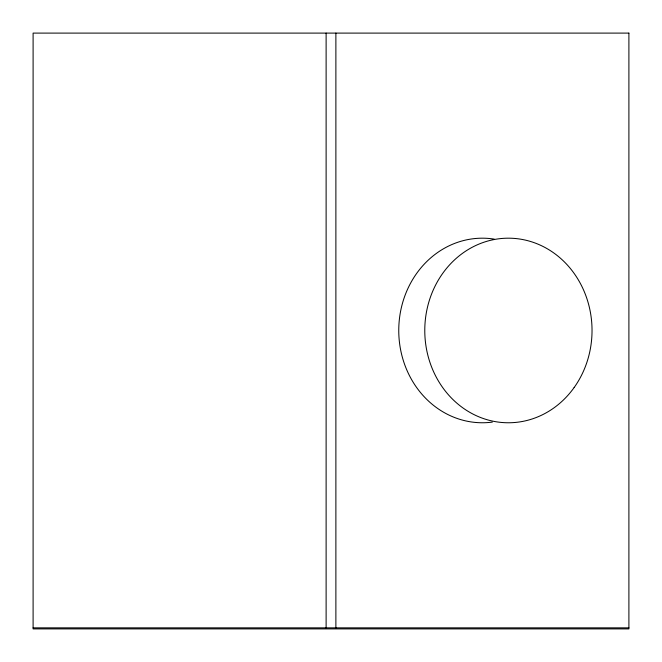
<?xml version="1.0" encoding="UTF-8"?>
<svg xmlns="http://www.w3.org/2000/svg" width="662" height="662" viewBox="0 0 662 662"><rect width="100%" height="100%" fill="white"/><g stroke="black" fill="none" stroke-linecap="round" stroke-linejoin="round"><path stroke-width="0.99" d="M33.1 627.849L628.9 627.849M335.882 33.1L335.882 627.849M326.118 33.1L326.118 627.849M492.329 422.108A92.291 83.627 90 0 1 398.764 329.395A92.291 83.627 90 0 1 494.282 239.123M628.9 33.1L33.1 33.1L33.1 628.9L628.9 628.9L628.9 33.1M574.153 387.51A92.291 83.627 -90 0 0 520.299 239.123A92.291 83.627 -90 0 0 430.772 364.787A92.291 83.627 -90 0 0 574.153 387.51"/></g></svg>
